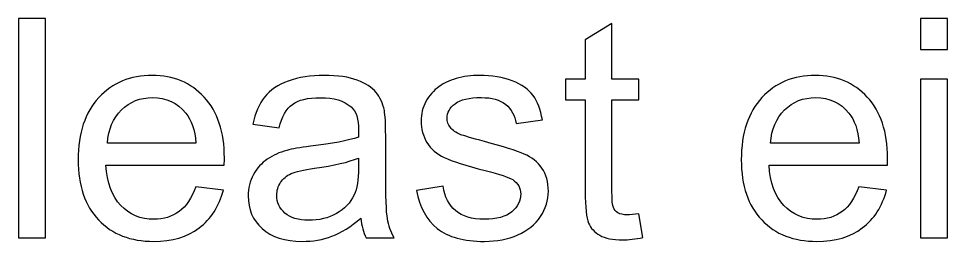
# Model space of a CAD drawing. Header units: millimetres. Extents: x -1420 to -489, y -454 to 898.
# Drawn here: x -1176.33 to -1150.62, y -239.16 to -233 of the extents above; entities that cross this region are included whole.
import ezdxf

# ---------------------------------------------------------------- set-up
doc = ezdxf.new("R2010")
doc.units = ezdxf.units.MM
doc.header["$MEASUREMENT"] = 0
doc.layers.add('Layer 1', color=7, linetype='Continuous')

msp = doc.modelspace()

# ---------------------------------------------------------------- linework, layer by layer
at = {"layer": 'Layer 1', "color": 250}
for points, knots in [([(-1176.3288, -239.0646), (-1176.3288, -239.0646), (-1176.3288, -233.0039), (-1176.3288, -233.0039), (-1176.3288, -233.0039), (-1176.3288, -233.0039), (-1175.5852, -233.0039), (-1175.5852, -233.0039), (-1175.5852, -233.0039), (-1175.5852, -233.0039), (-1175.5852, -239.0646), (-1175.5852, -239.0646), (-1175.5852, -239.0646), (-1175.5852, -239.0646), (-1176.3288, -239.0646), (-1176.3288, -239.0646)], [0, 0, 0, 0, 0.2, 0.2, 0.2, 0.2, 0.4, 0.4, 0.4, 0.4, 0.6, 0.6, 0.6, 0.6, 1, 1, 1, 1]), ([(-1159.1555, -238.3986), (-1159.1555, -238.3986), (-1159.0483, -239.0561), (-1159.0483, -239.0561), (-1159.0483, -239.0561), (-1159.2571, -239.0999), (-1159.4448, -239.1225), (-1159.6099, -239.1225), (-1159.6099, -239.1225), (-1159.8808, -239.1225), (-1160.0897, -239.0801), (-1160.2392, -238.994), (-1160.2392, -238.994), (-1160.3874, -238.9094), (-1160.4918, -238.7965), (-1160.5525, -238.6568), (-1160.5525, -238.6568), (-1160.6132, -238.5185), (-1160.6442, -238.225), (-1160.6442, -237.7791), (-1160.6442, -237.7791), (-1160.6442, -237.7791), (-1160.6442, -235.2532), (-1160.6442, -235.2532), (-1160.6442, -235.2532), (-1160.6442, -235.2532), (-1161.1903, -235.2532), (-1161.1903, -235.2532), (-1161.1903, -235.2532), (-1161.1903, -235.2532), (-1161.1903, -234.6746), (-1161.1903, -234.6746), (-1161.1903, -234.6746), (-1161.1903, -234.6746), (-1160.6442, -234.6746), (-1160.6442, -234.6746), (-1160.6442, -234.6746), (-1160.6442, -234.6746), (-1160.6442, -233.5866), (-1160.6442, -233.5866), (-1160.6442, -233.5866), (-1160.6442, -233.5866), (-1159.9034, -233.1407), (-1159.9034, -233.1407), (-1159.9034, -233.1407), (-1159.9034, -233.1407), (-1159.9034, -234.6746), (-1159.9034, -234.6746), (-1159.9034, -234.6746), (-1159.9034, -234.6746), (-1159.1555, -234.6746), (-1159.1555, -234.6746), (-1159.1555, -234.6746), (-1159.1555, -234.6746), (-1159.1555, -235.2532), (-1159.1555, -235.2532), (-1159.1555, -235.2532), (-1159.1555, -235.2532), (-1159.9034, -235.2532), (-1159.9034, -235.2532), (-1159.9034, -235.2532), (-1159.9034, -235.2532), (-1159.9034, -237.82), (-1159.9034, -237.82), (-1159.9034, -237.82), (-1159.9034, -238.0331), (-1159.8907, -238.1685), (-1159.8653, -238.2292), (-1159.8653, -238.2292), (-1159.8385, -238.2899), (-1159.7961, -238.3379), (-1159.7369, -238.3746), (-1159.7369, -238.3746), (-1159.6776, -238.4098), (-1159.5929, -238.4282), (-1159.4829, -238.4282), (-1159.4829, -238.4282), (-1159.3996, -238.4282), (-1159.291, -238.4183), (-1159.1555, -238.3986)], [0, 0, 0, 0, 0.047619, 0.047619, 0.047619, 0.047619, 0.0952381, 0.0952381, 0.0952381, 0.0952381, 0.1428571, 0.1428571, 0.1428571, 0.1428571, 0.1904762, 0.1904762, 0.1904762, 0.1904762, 0.2380952, 0.2380952, 0.2380952, 0.2380952, 0.2857143, 0.2857143, 0.2857143, 0.2857143, 0.3333333, 0.3333333, 0.3333333, 0.3333333, 0.3809524, 0.3809524, 0.3809524, 0.3809524, 0.4285714, 0.4285714, 0.4285714, 0.4285714, 0.4761905, 0.4761905, 0.4761905, 0.4761905, 0.5238095, 0.5238095, 0.5238095, 0.5238095, 0.5714286, 0.5714286, 0.5714286, 0.5714286, 0.6190476, 0.6190476, 0.6190476, 0.6190476, 0.6666667, 0.6666667, 0.6666667, 0.6666667, 0.7142857, 0.7142857, 0.7142857, 0.7142857, 0.7619048, 0.7619048, 0.7619048, 0.7619048, 0.8095238, 0.8095238, 0.8095238, 0.8095238, 0.8571429, 0.8571429, 0.8571429, 0.8571429, 0.9047619, 0.9047619, 0.9047619, 0.9047619, 1, 1, 1, 1]), ([(-1151.3634, -233.8604), (-1151.3634, -233.8604), (-1151.3634, -233.0039), (-1151.3634, -233.0039), (-1151.3634, -233.0039), (-1151.3634, -233.0039), (-1150.6183, -233.0039), (-1150.6183, -233.0039), (-1150.6183, -233.0039), (-1150.6183, -233.0039), (-1150.6183, -233.8604), (-1150.6183, -233.8604), (-1150.6183, -233.8604), (-1150.6183, -233.8604), (-1151.3634, -233.8604), (-1151.3634, -233.8604)], [0, 0, 0, 0, 0.2, 0.2, 0.2, 0.2, 0.4, 0.4, 0.4, 0.4, 0.6, 0.6, 0.6, 0.6, 1, 1, 1, 1]), ([(-1171.4266, -237.6507), (-1171.4266, -237.6507), (-1170.6576, -237.7452), (-1170.6576, -237.7452), (-1170.6576, -237.7452), (-1170.7789, -238.1954), (-1171.0033, -238.5439), (-1171.3307, -238.7923), (-1171.3307, -238.7923), (-1171.6595, -239.0392), (-1172.0786, -239.1634), (-1172.588, -239.1634), (-1172.588, -239.1634), (-1173.23, -239.1634), (-1173.7395, -238.9658), (-1174.1148, -238.5707), (-1174.1148, -238.5707), (-1174.4916, -238.1756), (-1174.6793, -237.621), (-1174.6793, -236.907), (-1174.6793, -236.907), (-1174.6793, -236.1676), (-1174.4888, -235.5947), (-1174.1092, -235.1869), (-1174.1092, -235.1869), (-1173.7282, -234.779), (-1173.2357, -234.5744), (-1172.6289, -234.5744), (-1172.6289, -234.5744), (-1172.0419, -234.5744), (-1171.5621, -234.7748), (-1171.191, -235.1742), (-1171.191, -235.1742), (-1170.8184, -235.5735), (-1170.6322, -236.1365), (-1170.6322, -236.8604), (-1170.6322, -236.8604), (-1170.6322, -236.9056), (-1170.6336, -236.9719), (-1170.6364, -237.0594), (-1170.6364, -237.0594), (-1170.6364, -237.0594), (-1173.9102, -237.0594), (-1173.9102, -237.0594), (-1173.9102, -237.0594), (-1173.8834, -237.542), (-1173.7465, -237.9117), (-1173.501, -238.1671), (-1173.501, -238.1671), (-1173.2554, -238.424), (-1172.9506, -238.5524), (-1172.5837, -238.5524), (-1172.5837, -238.5524), (-1172.3114, -238.5524), (-1172.0786, -238.4804), (-1171.8852, -238.3365), (-1171.8852, -238.3365), (-1171.6919, -238.1939), (-1171.5395, -237.9653), (-1171.4266, -237.6507)], [0, 0, 0, 0, 0.0625, 0.0625, 0.0625, 0.0625, 0.125, 0.125, 0.125, 0.125, 0.1875, 0.1875, 0.1875, 0.1875, 0.25, 0.25, 0.25, 0.25, 0.3125, 0.3125, 0.3125, 0.3125, 0.375, 0.375, 0.375, 0.375, 0.4375, 0.4375, 0.4375, 0.4375, 0.5, 0.5, 0.5, 0.5, 0.5625, 0.5625, 0.5625, 0.5625, 0.625, 0.625, 0.625, 0.625, 0.6875, 0.6875, 0.6875, 0.6875, 0.75, 0.75, 0.75, 0.75, 0.8125, 0.8125, 0.8125, 0.8125, 0.875, 0.875, 0.875, 0.875, 1, 1, 1, 1]), ([(-1166.8574, -238.5227), (-1167.134, -238.757), (-1167.3993, -238.9221), (-1167.6533, -239.0194), (-1167.6533, -239.0194), (-1167.9087, -239.1154), (-1168.1825, -239.1634), (-1168.4746, -239.1634), (-1168.4746, -239.1634), (-1168.9572, -239.1634), (-1169.3269, -239.0463), (-1169.5865, -238.8106), (-1169.5865, -238.8106), (-1169.8448, -238.5749), (-1169.9746, -238.273), (-1169.9746, -237.9075), (-1169.9746, -237.9075), (-1169.9746, -237.6916), (-1169.9266, -237.4954), (-1169.8278, -237.3176), (-1169.8278, -237.3176), (-1169.7305, -237.1398), (-1169.6021, -236.9973), (-1169.444, -236.8901), (-1169.444, -236.8901), (-1169.2846, -236.7828), (-1169.1068, -236.701), (-1168.9078, -236.6459), (-1168.9078, -236.6459), (-1168.7624, -236.6078), (-1168.5423, -236.5697), (-1168.2474, -236.5345), (-1168.2474, -236.5345), (-1167.6462, -236.4625), (-1167.2032, -236.3778), (-1166.9195, -236.2776), (-1166.9195, -236.2776), (-1166.9167, -236.176), (-1166.9153, -236.1111), (-1166.9153, -236.0843), (-1166.9153, -236.0843), (-1166.9153, -235.7809), (-1166.9858, -235.5664), (-1167.127, -235.4437), (-1167.127, -235.4437), (-1167.316, -235.2743), (-1167.5997, -235.1911), (-1167.9736, -235.1911), (-1167.9736, -235.1911), (-1168.3236, -235.1911), (-1168.5818, -235.2518), (-1168.7497, -235.3745), (-1168.7497, -235.3745), (-1168.9163, -235.4973), (-1169.039, -235.7146), (-1169.1195, -236.0265), (-1169.1195, -236.0265), (-1169.1195, -236.0265), (-1169.8462, -235.9263), (-1169.8462, -235.9263), (-1169.8462, -235.9263), (-1169.7799, -235.6158), (-1169.6712, -235.3632), (-1169.5202, -235.1727), (-1169.5202, -235.1727), (-1169.3692, -234.9808), (-1169.1491, -234.8327), (-1168.8626, -234.7296), (-1168.8626, -234.7296), (-1168.5762, -234.6266), (-1168.2446, -234.5744), (-1167.8664, -234.5744), (-1167.8664, -234.5744), (-1167.491, -234.5744), (-1167.1876, -234.6196), (-1166.9534, -234.7071), (-1166.9534, -234.7071), (-1166.7191, -234.796), (-1166.547, -234.906), (-1166.4355, -235.0401), (-1166.4355, -235.0401), (-1166.3254, -235.1742), (-1166.2492, -235.3421), (-1166.2041, -235.5467), (-1166.2041, -235.5467), (-1166.1801, -235.6737), (-1166.1674, -235.9023), (-1166.1674, -236.2325), (-1166.1674, -236.2325), (-1166.1674, -236.2325), (-1166.1674, -237.2245), (-1166.1674, -237.2245), (-1166.1674, -237.2245), (-1166.1674, -237.9174), (-1166.1519, -238.3548), (-1166.1194, -238.5368), (-1166.1194, -238.5368), (-1166.0884, -238.7203), (-1166.0249, -238.8967), (-1165.9317, -239.0646), (-1165.9317, -239.0646), (-1165.9317, -239.0646), (-1166.7093, -239.0646), (-1166.7093, -239.0646), (-1166.7093, -239.0646), (-1166.7855, -238.9108), (-1166.8363, -238.7302), (-1166.8574, -238.5227)], [0, 0, 0, 0, 0.0357143, 0.0357143, 0.0357143, 0.0357143, 0.0714286, 0.0714286, 0.0714286, 0.0714286, 0.1071429, 0.1071429, 0.1071429, 0.1071429, 0.1428571, 0.1428571, 0.1428571, 0.1428571, 0.1785714, 0.1785714, 0.1785714, 0.1785714, 0.2142857, 0.2142857, 0.2142857, 0.2142857, 0.25, 0.25, 0.25, 0.25, 0.2857143, 0.2857143, 0.2857143, 0.2857143, 0.3214286, 0.3214286, 0.3214286, 0.3214286, 0.3571429, 0.3571429, 0.3571429, 0.3571429, 0.3928571, 0.3928571, 0.3928571, 0.3928571, 0.4285714, 0.4285714, 0.4285714, 0.4285714, 0.4642857, 0.4642857, 0.4642857, 0.4642857, 0.5, 0.5, 0.5, 0.5, 0.5357143, 0.5357143, 0.5357143, 0.5357143, 0.5714286, 0.5714286, 0.5714286, 0.5714286, 0.6071429, 0.6071429, 0.6071429, 0.6071429, 0.6428571, 0.6428571, 0.6428571, 0.6428571, 0.6785714, 0.6785714, 0.6785714, 0.6785714, 0.7142857, 0.7142857, 0.7142857, 0.7142857, 0.75, 0.75, 0.75, 0.75, 0.7857143, 0.7857143, 0.7857143, 0.7857143, 0.8214286, 0.8214286, 0.8214286, 0.8214286, 0.8571429, 0.8571429, 0.8571429, 0.8571429, 0.8928571, 0.8928571, 0.8928571, 0.8928571, 0.9285714, 0.9285714, 0.9285714, 0.9285714, 1, 1, 1, 1]), ([(-1165.3108, -237.7537), (-1165.3108, -237.7537), (-1164.5757, -237.638), (-1164.5757, -237.638), (-1164.5757, -237.638), (-1164.5347, -237.9329), (-1164.419, -238.1587), (-1164.2299, -238.3167), (-1164.2299, -238.3167), (-1164.0422, -238.4733), (-1163.7784, -238.5524), (-1163.4383, -238.5524), (-1163.4383, -238.5524), (-1163.0968, -238.5524), (-1162.8428, -238.4818), (-1162.6777, -238.3435), (-1162.6777, -238.3435), (-1162.5126, -238.2038), (-1162.4293, -238.0401), (-1162.4293, -237.8539), (-1162.4293, -237.8539), (-1162.4293, -237.6845), (-1162.5027, -237.5533), (-1162.6495, -237.4559), (-1162.6495, -237.4559), (-1162.7511, -237.3896), (-1163.0051, -237.3063), (-1163.4101, -237.2047), (-1163.4101, -237.2047), (-1163.9548, -237.0665), (-1164.3344, -236.9479), (-1164.5446, -236.8463), (-1164.5446, -236.8463), (-1164.7549, -236.7461), (-1164.9157, -236.6064), (-1165.0244, -236.4286), (-1165.0244, -236.4286), (-1165.133, -236.2508), (-1165.1881, -236.0547), (-1165.1881, -235.8402), (-1165.1881, -235.8402), (-1165.1881, -235.6441), (-1165.1429, -235.4634), (-1165.0526, -235.2969), (-1165.0526, -235.2969), (-1164.9637, -235.129), (-1164.8409, -234.9907), (-1164.6871, -234.8806), (-1164.6871, -234.8806), (-1164.5714, -234.796), (-1164.4134, -234.7226), (-1164.2144, -234.6633), (-1164.2144, -234.6633), (-1164.014, -234.6041), (-1163.7995, -234.5744), (-1163.5709, -234.5744), (-1163.5709, -234.5744), (-1163.2266, -234.5744), (-1162.9246, -234.6252), (-1162.6636, -234.724), (-1162.6636, -234.724), (-1162.4025, -234.8228), (-1162.2106, -234.9568), (-1162.0864, -235.1262), (-1162.0864, -235.1262), (-1161.9623, -235.2969), (-1161.8776, -235.5227), (-1161.831, -235.8063), (-1161.831, -235.8063), (-1161.831, -235.8063), (-1162.5578, -235.9065), (-1162.5578, -235.9065), (-1162.5578, -235.9065), (-1162.5916, -235.6807), (-1162.6876, -235.5044), (-1162.8456, -235.3774), (-1162.8456, -235.3774), (-1163.0037, -235.2504), (-1163.228, -235.1869), (-1163.5173, -235.1869), (-1163.5173, -235.1869), (-1163.8588, -235.1869), (-1164.1029, -235.2433), (-1164.2483, -235.3562), (-1164.2483, -235.3562), (-1164.395, -235.4691), (-1164.4684, -235.6017), (-1164.4684, -235.7527), (-1164.4684, -235.7527), (-1164.4684, -235.8501), (-1164.4374, -235.9362), (-1164.3767, -236.0138), (-1164.3767, -236.0138), (-1164.316, -236.0942), (-1164.2215, -236.1591), (-1164.0916, -236.2127), (-1164.0916, -236.2127), (-1164.0168, -236.2395), (-1163.7981, -236.303), (-1163.4341, -236.4018), (-1163.4341, -236.4018), (-1162.9077, -236.5429), (-1162.5408, -236.6572), (-1162.3334, -236.7475), (-1162.3334, -236.7475), (-1162.1245, -236.8364), (-1161.9609, -236.9677), (-1161.8423, -237.1384), (-1161.8423, -237.1384), (-1161.7238, -237.3092), (-1161.6645, -237.5208), (-1161.6645, -237.7748), (-1161.6645, -237.7748), (-1161.6645, -238.0232), (-1161.7379, -238.256), (-1161.8818, -238.4762), (-1161.8818, -238.4762), (-1162.0272, -238.6949), (-1162.236, -238.8642), (-1162.5084, -238.9842), (-1162.5084, -238.9842), (-1162.7807, -239.1041), (-1163.0897, -239.1634), (-1163.4341, -239.1634), (-1163.4341, -239.1634), (-1164.0056, -239.1634), (-1164.4402, -239.0448), (-1164.7393, -238.8078), (-1164.7393, -238.8078), (-1165.0385, -238.5707), (-1165.229, -238.2193), (-1165.3108, -237.7537)], [0, 0, 0, 0, 0.0294118, 0.0294118, 0.0294118, 0.0294118, 0.0588235, 0.0588235, 0.0588235, 0.0588235, 0.0882353, 0.0882353, 0.0882353, 0.0882353, 0.1176471, 0.1176471, 0.1176471, 0.1176471, 0.1470588, 0.1470588, 0.1470588, 0.1470588, 0.1764706, 0.1764706, 0.1764706, 0.1764706, 0.2058824, 0.2058824, 0.2058824, 0.2058824, 0.2352941, 0.2352941, 0.2352941, 0.2352941, 0.2647059, 0.2647059, 0.2647059, 0.2647059, 0.2941176, 0.2941176, 0.2941176, 0.2941176, 0.3235294, 0.3235294, 0.3235294, 0.3235294, 0.3529412, 0.3529412, 0.3529412, 0.3529412, 0.3823529, 0.3823529, 0.3823529, 0.3823529, 0.4117647, 0.4117647, 0.4117647, 0.4117647, 0.4411765, 0.4411765, 0.4411765, 0.4411765, 0.4705882, 0.4705882, 0.4705882, 0.4705882, 0.5, 0.5, 0.5, 0.5, 0.5294118, 0.5294118, 0.5294118, 0.5294118, 0.5588235, 0.5588235, 0.5588235, 0.5588235, 0.5882353, 0.5882353, 0.5882353, 0.5882353, 0.6176471, 0.6176471, 0.6176471, 0.6176471, 0.6470588, 0.6470588, 0.6470588, 0.6470588, 0.6764706, 0.6764706, 0.6764706, 0.6764706, 0.7058824, 0.7058824, 0.7058824, 0.7058824, 0.7352941, 0.7352941, 0.7352941, 0.7352941, 0.7647059, 0.7647059, 0.7647059, 0.7647059, 0.7941176, 0.7941176, 0.7941176, 0.7941176, 0.8235294, 0.8235294, 0.8235294, 0.8235294, 0.8529412, 0.8529412, 0.8529412, 0.8529412, 0.8823529, 0.8823529, 0.8823529, 0.8823529, 0.9117647, 0.9117647, 0.9117647, 0.9117647, 0.9411765, 0.9411765, 0.9411765, 0.9411765, 1, 1, 1, 1]), ([(-1153.0708, -237.6507), (-1153.0708, -237.6507), (-1152.3018, -237.7452), (-1152.3018, -237.7452), (-1152.3018, -237.7452), (-1152.4231, -238.1954), (-1152.6475, -238.5439), (-1152.9749, -238.7923), (-1152.9749, -238.7923), (-1153.3037, -239.0392), (-1153.7228, -239.1634), (-1154.2322, -239.1634), (-1154.2322, -239.1634), (-1154.8742, -239.1634), (-1155.3837, -238.9658), (-1155.759, -238.5707), (-1155.759, -238.5707), (-1156.1358, -238.1756), (-1156.3235, -237.621), (-1156.3235, -236.907), (-1156.3235, -236.907), (-1156.3235, -236.1676), (-1156.133, -235.5947), (-1155.7534, -235.1869), (-1155.7534, -235.1869), (-1155.3724, -234.779), (-1154.8799, -234.5744), (-1154.2731, -234.5744), (-1154.2731, -234.5744), (-1153.6861, -234.5744), (-1153.2063, -234.7748), (-1152.8352, -235.1742), (-1152.8352, -235.1742), (-1152.4626, -235.5735), (-1152.2764, -236.1365), (-1152.2764, -236.8604), (-1152.2764, -236.8604), (-1152.2764, -236.9056), (-1152.2778, -236.9719), (-1152.2806, -237.0594), (-1152.2806, -237.0594), (-1152.2806, -237.0594), (-1155.5544, -237.0594), (-1155.5544, -237.0594), (-1155.5544, -237.0594), (-1155.5276, -237.542), (-1155.3907, -237.9117), (-1155.1452, -238.1671), (-1155.1452, -238.1671), (-1154.8996, -238.424), (-1154.5948, -238.5524), (-1154.2279, -238.5524), (-1154.2279, -238.5524), (-1153.9556, -238.5524), (-1153.7228, -238.4804), (-1153.5294, -238.3365), (-1153.5294, -238.3365), (-1153.3361, -238.1939), (-1153.1837, -237.9653), (-1153.0708, -237.6507)], [0, 0, 0, 0, 0.0625, 0.0625, 0.0625, 0.0625, 0.125, 0.125, 0.125, 0.125, 0.1875, 0.1875, 0.1875, 0.1875, 0.25, 0.25, 0.25, 0.25, 0.3125, 0.3125, 0.3125, 0.3125, 0.375, 0.375, 0.375, 0.375, 0.4375, 0.4375, 0.4375, 0.4375, 0.5, 0.5, 0.5, 0.5, 0.5625, 0.5625, 0.5625, 0.5625, 0.625, 0.625, 0.625, 0.625, 0.6875, 0.6875, 0.6875, 0.6875, 0.75, 0.75, 0.75, 0.75, 0.8125, 0.8125, 0.8125, 0.8125, 0.875, 0.875, 0.875, 0.875, 1, 1, 1, 1]), ([(-1151.3634, -239.0646), (-1151.3634, -239.0646), (-1151.3634, -234.6746), (-1151.3634, -234.6746), (-1151.3634, -234.6746), (-1151.3634, -234.6746), (-1150.6183, -234.6746), (-1150.6183, -234.6746), (-1150.6183, -234.6746), (-1150.6183, -234.6746), (-1150.6183, -239.0646), (-1150.6183, -239.0646), (-1150.6183, -239.0646), (-1150.6183, -239.0646), (-1151.3634, -239.0646), (-1151.3634, -239.0646)], [0, 0, 0, 0, 0.2, 0.2, 0.2, 0.2, 0.4, 0.4, 0.4, 0.4, 0.6, 0.6, 0.6, 0.6, 1, 1, 1, 1]), ([(-1173.8693, -236.447), (-1173.8693, -236.447), (-1171.4182, -236.447), (-1171.4182, -236.447), (-1171.4182, -236.447), (-1171.4506, -236.0787), (-1171.5452, -235.8007), (-1171.699, -235.6172), (-1171.699, -235.6172), (-1171.936, -235.3308), (-1172.2437, -235.1869), (-1172.6204, -235.1869), (-1172.6204, -235.1869), (-1172.9619, -235.1869), (-1173.2498, -235.3012), (-1173.4826, -235.5298), (-1173.4826, -235.5298), (-1173.7155, -235.7584), (-1173.8439, -236.0646), (-1173.8693, -236.447)], [0, 0, 0, 0, 0.1666667, 0.1666667, 0.1666667, 0.1666667, 0.3333333, 0.3333333, 0.3333333, 0.3333333, 0.5, 0.5, 0.5, 0.5, 0.6666667, 0.6666667, 0.6666667, 0.6666667, 1, 1, 1, 1]), ([(-1155.5135, -236.447), (-1155.5135, -236.447), (-1153.0624, -236.447), (-1153.0624, -236.447), (-1153.0624, -236.447), (-1153.0948, -236.0787), (-1153.1894, -235.8007), (-1153.3432, -235.6172), (-1153.3432, -235.6172), (-1153.5802, -235.3308), (-1153.8879, -235.1869), (-1154.2646, -235.1869), (-1154.2646, -235.1869), (-1154.6061, -235.1869), (-1154.894, -235.3012), (-1155.1268, -235.5298), (-1155.1268, -235.5298), (-1155.3597, -235.7584), (-1155.4881, -236.0646), (-1155.5135, -236.447)], [0, 0, 0, 0, 0.1666667, 0.1666667, 0.1666667, 0.1666667, 0.3333333, 0.3333333, 0.3333333, 0.3333333, 0.5, 0.5, 0.5, 0.5, 0.6666667, 0.6666667, 0.6666667, 0.6666667, 1, 1, 1, 1]), ([(-1166.9195, -236.8604), (-1167.1905, -236.9719), (-1167.5954, -237.065), (-1168.1345, -237.1427), (-1168.1345, -237.1427), (-1168.4407, -237.1864), (-1168.658, -237.2358), (-1168.7836, -237.2908), (-1168.7836, -237.2908), (-1168.9106, -237.3459), (-1169.0094, -237.4263), (-1169.0771, -237.5335), (-1169.0771, -237.5335), (-1169.1463, -237.6394), (-1169.1815, -237.7565), (-1169.1815, -237.8863), (-1169.1815, -237.8863), (-1169.1815, -238.0853), (-1169.1053, -238.2504), (-1168.9558, -238.383), (-1168.9558, -238.383), (-1168.8062, -238.5143), (-1168.586, -238.5806), (-1168.2968, -238.5806), (-1168.2968, -238.5806), (-1168.0103, -238.5806), (-1167.7549, -238.5185), (-1167.5319, -238.3929), (-1167.5319, -238.3929), (-1167.309, -238.2673), (-1167.1439, -238.0952), (-1167.0395, -237.8779), (-1167.0395, -237.8779), (-1166.959, -237.7099), (-1166.9195, -237.4616), (-1166.9195, -237.1342), (-1166.9195, -237.1342), (-1166.9195, -237.1342), (-1166.9195, -236.8604), (-1166.9195, -236.8604)], [0, 0, 0, 0, 0.0909091, 0.0909091, 0.0909091, 0.0909091, 0.1818182, 0.1818182, 0.1818182, 0.1818182, 0.2727273, 0.2727273, 0.2727273, 0.2727273, 0.3636364, 0.3636364, 0.3636364, 0.3636364, 0.4545455, 0.4545455, 0.4545455, 0.4545455, 0.5454545, 0.5454545, 0.5454545, 0.5454545, 0.6363636, 0.6363636, 0.6363636, 0.6363636, 0.7272727, 0.7272727, 0.7272727, 0.7272727, 0.8181818, 0.8181818, 0.8181818, 0.8181818, 1, 1, 1, 1])]:
    msp.add_open_spline(points, degree=3, knots=knots, dxfattribs=at)

doc.saveas('drawing.dxf')
